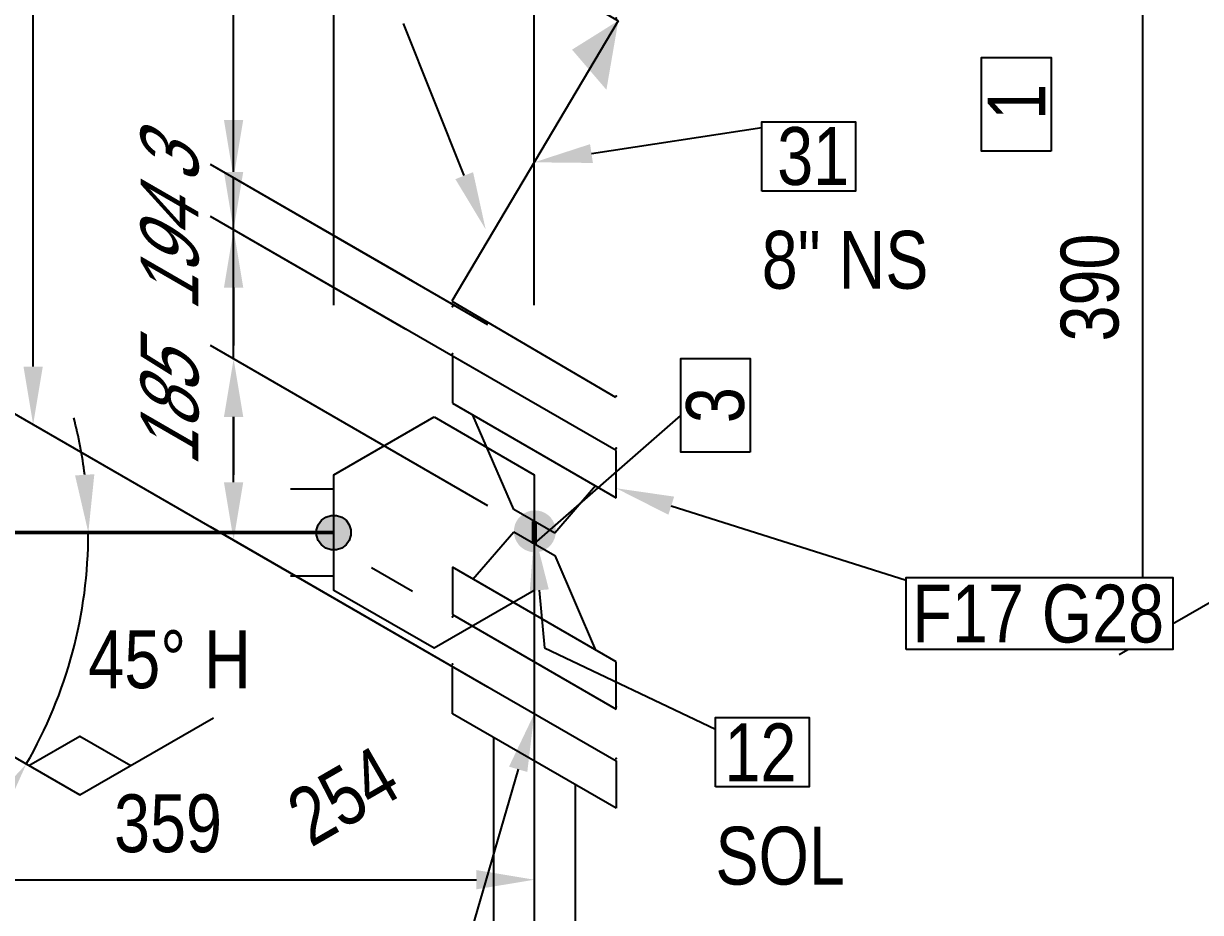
# Model space of a CAD drawing. Header units: millimetres. Extents: x 0 to 594, y 0 to 420.
# Drawn here: x 205.3 to 256.2, y 147.1 to 185.5 of the extents above; entities that cross this region are included whole.
import ezdxf
from ezdxf import colors
from ezdxf.entities.mleader import LeaderData, LeaderLine
from ezdxf.enums import TextEntityAlignment as Align
from ezdxf.math import Vec2, Vec3

# ---------------------------------------------------------------- set-up
doc = ezdxf.new("R2010")
doc.units = ezdxf.units.MM
doc.header["$LTSCALE"] = 0.25
doc.linetypes.add('CENTER', pattern=[50.8, 31.75, -6.35, 6.35, -6.35])
doc.linetypes.add('DASHED2', pattern=[9.525, 6.35, -3.175])
for name, color, linetype in [('기울이기 상자', 7, 'Continuous'), ('기호', 4, 'Continuous'), ('밸브', 4, 'Continuous'), ('연속', 7, 'DASHED2'), ('열 추적 선', 7, 'CENTER'), ('용접', 1, 'Continuous'), ('주석', 7, 'Continuous'), ('치수', 1, 'Continuous')]:
    doc.layers.add(name, color=color, linetype=linetype)
doc.layers.add('파이프', color=3, linetype='Continuous', lineweight=70)
doc.layers.add('파이프 작은 보어', color=30, linetype='Continuous', lineweight=50)
doc.styles.add('AdskIsoAnnotation', font='arial.ttf', dxfattribs={"width": 0.8, "height": 1})
doc.styles.add('AdskIsoMetric', font='arial.ttf', dxfattribs={"width": 0.8, "height": 2.5})
doc.styles.add('AdskIsoMetric-30', font='arial.ttf', dxfattribs={"width": 0.8, "height": 2.5})
doc.styles.add('AdskIsoMetric30', font='arial.ttf', dxfattribs={"width": 0.8, "oblique": 30, "height": 2.5})
doc.styles.get("Standard").update_dxf_attribs({"font": 'arial.ttf'})
doc.dimstyles.new('AdskIsoMetric', dxfattribs={"dimtxt": 2.5, "dimasz": 2.5, "dimexe": 1, "dimexo": 2, "dimgap": 0.8, "dimtad": 1, "dimdec": 0, "dimrnd": 1, "dimzin": 0, "dimdsep": 46, "dimtxsty": 'AdskIsoMetric', "dimcen": 0, "dimclrt": 7, "dimadec": 0, "dimazin": 0, "dimtfac": 1, "dimtdec": 0, "dimtmove": 1, "dimatfit": 3, "dimfxl": 0, "dimfrac": 2, "dimtolj": 1, "dimtzin": 0, "dimarcsym": 0})

# ---------------------------------------------------------------- blocks, each defined once
blk = doc.blocks.new('끝 장비-1-IsoLeft')
at = {"color": 0, "linetype": 'ByBlock', "lineweight": -2, "extrusion": (0, 0.816497, 0.57735)}
for p, q in [((0, 0.1021), (-0.4419, 0.3572)), ((-0.1768, 0), (-0.6187, 0.2552)), ((-0.2652, -0.051), (0.0884, 0.1531)), ((0.0884, 0.1531), (0.1768, 0.1021)), ((0.1768, 0.1021), (-0.1768, -0.1021)), ((-0.1768, -0.1021), (-0.2652, -0.051))]:
    blk.add_line(p, q, dxfattribs=at)
blk = doc.blocks.new('화살표된 체크 밸브-2-Iso2DSkew180')
h = blk.add_hatch(color=256)
h.paths.add_polyline_path([(2.374, 4), (3.117, 3.133), (3.632, 6.12)], flags=0)
h.paths.add_polyline_path([(1.631, 4.867), (2.374, 4), (3.632, 6.12)], flags=0)
at = {"color": 0, "extrusion": (-0.707107, -0.408248, 0.57735)}
for p, q in [((-3.444, 10.262), (3.627, 6.112)), ((3.627, 6.112), (-3.561, -6)), ((-3.561, -6), (3.51, -10.15))]:
    blk.add_line(p, q, dxfattribs=at)
blk = doc.blocks.new('개스킷-1-IsoLeft')
at = {"color": 0, "linetype": 'ByBlock', "lineweight": -2}
for p in [(0.1238, 0.1326), (0.221, 0.0765), (-0.221, -0.0765), (-0.1326, -0.1276)]:
    blk.add_point(p, dxfattribs=at)
blk = doc.blocks.new('플랜지WN-1-IsoLeft')
at = {"color": 0, "linetype": 'ByBlock', "lineweight": -2, "extrusion": (0, 0.816497, 0.57735)}
for p, q in [((0.1989, 0.0893), (-0.1547, -0.1148)), ((-0.1547, 0.0383), (-0.0663, 0.0893)), ((-0.0663, 0.0893), (0.1547, 0.0638)), ((0.2873, 0.0383), (0.1989, 0.0893)), ((-0.1105, -0.0893), (-0.1547, 0.0383)), ((-0.0663, -0.1659), (0.2873, 0.0383)), ((-0.1547, -0.1148), (-0.0663, -0.1659))]:
    blk.add_line(p, q, dxfattribs=at)
blk = doc.blocks.new('*D148')
at = {"layer": 'Defpoints', "color": 0}
for p in [(188.108, 163.499), (208.108, 163.499), (206.902, 156.659), (205.429, 153.499)]:
    blk.add_point(p, dxfattribs=at)
at = {"layer": '치수', "color": 0, "lineweight": -2}
for start, end in [(7.1666, 14.3333), (330, 360), (315.6667, 322.8334)]:
    blk.add_arc((188.108, 163.499), 20, start, end, dxfattribs=at)
at = {"layer": '치수', "color": 0}
for points in [[(208.368, 166.02), (207.536, 165.968), (208.108, 163.499)], [(203.699, 151.647), (204.393, 151.186), (205.429, 153.499)]]:
    blk.add_solid(points, dxfattribs=at)
at = {"layer": '치수', "color": 7, "insert": (211.618, 158.006), "char_height": 2.5, "attachment_point": 5, "style": 'AdskIsoMetric'}
blk.add_mtext('\\A1;45° H', dxfattribs=at)
blk = doc.blocks.new('*D93')
at = {"layer": 'Defpoints', "color": 0}
for p in [(266.64, 199.505), (266.64, 166.287), (253.65, 158.787)]:
    blk.add_point(p, dxfattribs=at)
at = {"layer": '치수', "color": 0, "lineweight": -2}
for p, q in [((264.64, 198.35), (252.65, 191.428)), ((253.65, 189.505), (253.65, 161.287)), ((264.64, 165.132), (252.65, 158.209))]:
    blk.add_line(p, q, dxfattribs=at)
at = {"layer": '치수', "color": 0}
for points in [[(253.233, 189.505), (254.067, 189.505), (253.65, 192.005)], [(253.233, 161.287), (254.067, 161.287), (253.65, 158.787)]]:
    blk.add_solid(points, dxfattribs=at)
at = {"layer": '치수', "color": 7, "insert": (251.384, 174.087), "char_height": 2.5, "attachment_point": 5, "rotation": 90, "style": 'AdskIsoMetric-30'}
blk.add_mtext('\\A1;390', dxfattribs=at)
blk = doc.blocks.new('*D95')
at = {"layer": 'Defpoints', "color": 0}
for p in [(188.108, 163.499), (227.374, 163.499), (227.374, 148.499)]:
    blk.add_point(p, dxfattribs=at)
at = {"layer": '치수', "color": 0, "lineweight": -2}
for p, q in [((188.108, 161.499), (188.108, 147.499)), ((227.374, 161.499), (227.374, 147.499)), ((190.608, 148.499), (224.874, 148.499))]:
    blk.add_line(p, q, dxfattribs=at)
at = {"layer": '치수', "color": 0}
for points in [[(190.608, 148.916), (190.608, 148.083), (188.108, 148.499)], [(224.874, 148.916), (224.874, 148.083), (227.374, 148.499)]]:
    blk.add_solid(points, dxfattribs=at)
at = {"layer": '치수', "color": 7, "insert": (211.551, 150.92), "char_height": 2.5, "attachment_point": 5, "style": 'AdskIsoMetric'}
blk.add_mtext('\\A1;359', dxfattribs=at)
blk = doc.blocks.new('*D110')
at = {"layer": 'Defpoints', "color": 0}
for p in [(218.714, 186.327), (218.714, 171.327), (227.374, 171.327)]:
    blk.add_point(p, dxfattribs=at)
at = {"layer": '치수', "color": 0, "lineweight": -2}
for p, q in [((218.714, 173.327), (218.714, 187.327)), ((227.374, 173.327), (227.374, 187.327)), ((224.874, 186.327), (221.214, 186.327))]:
    blk.add_line(p, q, dxfattribs=at)
at = {"layer": '치수', "color": 0}
for points in [[(221.214, 186.744), (221.214, 185.911), (218.714, 186.327)], [(224.874, 186.744), (224.874, 185.911), (227.374, 186.327)]]:
    blk.add_solid(points, dxfattribs=at)
at = {"layer": '치수', "color": 7, "insert": (221.012, 188.726), "char_height": 2.5, "attachment_point": 5, "style": 'AdskIsoMetric'}
blk.add_mtext('\\A1;124', dxfattribs=at)
blk = doc.blocks.new('*D121')
at = {"layer": 'Defpoints', "color": 0}
for p in [(214.384, 170.999), (227.374, 163.499), (227.374, 155.671)]:
    blk.add_point(p, dxfattribs=at)
at = {"layer": '치수', "color": 0, "lineweight": -2}
for p, q in [((225.374, 164.654), (213.384, 171.577)), ((214.384, 165.671), (214.384, 168.499)), ((225.374, 156.826), (213.384, 163.748))]:
    blk.add_line(p, q, dxfattribs=at)
at = {"layer": '치수', "color": 0}
for points in [[(213.967, 168.499), (214.801, 168.499), (214.384, 170.999)], [(213.967, 165.671), (214.801, 165.671), (214.384, 163.171)]]:
    blk.add_solid(points, dxfattribs=at)
at = {"layer": '치수', "color": 7, "insert": (211.634, 168.673), "char_height": 2.5, "attachment_point": 5, "rotation": 90, "style": 'AdskIsoMetric30'}
blk.add_mtext('\\A1;185', dxfattribs=at)
blk = doc.blocks.new('개스킷 해치 표식-1-IsoLeft')
at = {"linetype": 'ByBlock', "lineweight": -2, "extrusion": (0, 0.816497, 0.57735)}
blk.add_line((0, 0), (-0.0884, -0.051), dxfattribs=at)
blk = doc.blocks.new('*D122')
at = {"layer": 'Defpoints', "color": 0}
for p in [(214.384, 176.584), (223.839, 171.126), (227.374, 163.499)]:
    blk.add_point(p, dxfattribs=at)
at = {"layer": '치수', "color": 0, "lineweight": -2}
for p, q in [((214.384, 179.084), (214.384, 181.584)), ((221.839, 172.28), (213.384, 177.162)), ((214.384, 170.999), (214.384, 176.584)), ((225.374, 164.654), (213.384, 171.577)), ((214.384, 168.499), (214.384, 165.999))]:
    blk.add_line(p, q, dxfattribs=at)
at = {"layer": '치수', "color": 0}
for points in [[(213.967, 179.084), (214.801, 179.084), (214.384, 176.584)], [(213.967, 168.499), (214.801, 168.499), (214.384, 170.999)]]:
    blk.add_solid(points, dxfattribs=at)
at = {"layer": '치수', "color": 7, "insert": (211.634, 175.379), "char_height": 2.5, "attachment_point": 5, "rotation": 90, "style": 'AdskIsoMetric30'}
blk.add_mtext('\\A1;194', dxfattribs=at)
blk = doc.blocks.new('*D123')
at = {"layer": 'Defpoints', "color": 0}
for p in [(214.384, 178.827), (227.374, 171.327), (227.374, 169.084)]:
    blk.add_point(p, dxfattribs=at)
at = {"layer": '치수', "color": 0, "lineweight": -2}
for p, q in [((214.384, 181.327), (214.384, 183.827)), ((225.374, 172.482), (213.384, 179.405)), ((214.384, 176.584), (214.384, 178.827)), ((225.374, 170.239), (213.384, 177.162)), ((214.384, 174.084), (214.384, 171.584))]:
    blk.add_line(p, q, dxfattribs=at)
at = {"layer": '치수', "color": 0}
for points in [[(213.967, 181.327), (214.801, 181.327), (214.384, 178.827)], [(213.967, 174.084), (214.801, 174.084), (214.384, 176.584)]]:
    blk.add_solid(points, dxfattribs=at)
at = {"layer": '치수', "color": 7, "insert": (211.634, 179.293), "char_height": 2.5, "attachment_point": 5, "rotation": 90, "style": 'AdskIsoMetric30'}
blk.add_mtext('\\A1;3', dxfattribs=at)
blk = doc.blocks.new('*D124')
at = {"layer": 'Defpoints', "color": 0}
for p in [(214.384, 197.411), (223.839, 191.952), (223.802, 173.39)]:
    blk.add_point(p, dxfattribs=at)
at = {"layer": '치수', "color": 0, "lineweight": -2}
for p, q in [((221.839, 193.107), (213.384, 197.989)), ((214.384, 181.327), (214.384, 194.911)), ((221.802, 174.545), (213.384, 179.405))]:
    blk.add_line(p, q, dxfattribs=at)
at = {"layer": '치수', "color": 0}
for points in [[(213.967, 194.911), (214.801, 194.911), (214.384, 197.411)], [(213.967, 181.327), (214.801, 181.327), (214.384, 178.827)]]:
    blk.add_solid(points, dxfattribs=at)
at = {"layer": '치수', "color": 7, "insert": (212.117, 189.428), "char_height": 2.5, "attachment_point": 5, "rotation": 90, "style": 'AdskIsoMetric30'}
blk.add_mtext('\\A1;498', dxfattribs=at)
blk = doc.blocks.new('*D129')
at = {"layer": 'Defpoints', "color": 0}
for p in [(205.724, 273.236), (227.374, 260.736), (227.374, 155.671)]:
    blk.add_point(p, dxfattribs=at)
at = {"layer": '치수', "color": 0, "lineweight": -2}
for p, q in [((225.374, 261.891), (204.724, 273.813)), ((205.724, 170.671), (205.724, 270.736)), ((225.374, 156.826), (204.724, 168.748))]:
    blk.add_line(p, q, dxfattribs=at)
at = {"layer": '치수', "color": 0}
for points in [[(205.307, 270.736), (206.14, 270.736), (205.724, 273.236)], [(205.307, 170.671), (206.14, 170.671), (205.724, 168.171)]]:
    blk.add_solid(points, dxfattribs=at)
at = {"layer": '치수', "color": 7, "insert": (203.457, 222.012), "char_height": 2.5, "attachment_point": 5, "rotation": 90, "style": 'AdskIsoMetric30'}
blk.add_mtext('\\A1;1885', dxfattribs=at)
blk = doc.blocks.new('*D138')
at = {"layer": 'Defpoints', "color": 0}
for p in [(188.108, 163.499), (207.74, 152.164), (207.741, 152.164)]:
    blk.add_point(p, dxfattribs=at)
at = {"layer": '치수', "color": 7, "insert": (194.601, 153.119), "char_height": 2.5, "attachment_point": 5, "rotation": 330, "style": 'AdskIsoMetric30'}
blk.add_mtext('\\A1;254', dxfattribs=at)
blk = doc.blocks.new('*D139')
at = {"layer": 'Defpoints', "color": 0}
for p in [(227.374, 163.499), (227.375, 163.499), (207.741, 152.164)]:
    blk.add_point(p, dxfattribs=at)
at = {"layer": '치수', "color": 7, "insert": (219.122, 152.103), "char_height": 2.5, "attachment_point": 5, "rotation": 30, "style": 'AdskIsoMetric-30'}
blk.add_mtext('\\A1;254', dxfattribs=at)
blk = doc.blocks.new('Olet1')
at = {"color": 0, "linetype": 'ByBlock', "lineweight": -2}
blk.add_lwpolyline([(-0.25, 0.2165), (-0.125, 0), (0.125, 0), (0.25, 0.2165), (0.125, 0.433), (-0.125, 0.433)], close=True, dxfattribs=at)
blk = doc.blocks.new('SocketWeld')
at = {"linetype": 'ByBlock', "lineweight": -2}
h = blk.add_hatch(color=0, dxfattribs=at)
h.dxf.hatch_style = 1
h.paths.add_polyline_path([(-0.0078, 0.0494), (-0.0227, 0.0446), (-0.0354, 0.0354), (-0.0446, 0.0227), (-0.0494, 0.0078), (-0.0494, -0.0078), (-0.0446, -0.0227), (-0.0354, -0.0354), (-0.0227, -0.0446), (-0.0078, -0.0494), (0.0078, -0.0494), (0.0227, -0.0446), (0.0354, -0.0354), (0.0446, -0.0227), (0.0494, -0.0078), (0.0494, 0.0078), (0.0446, 0.0227), (0.0354, 0.0354), (0.0227, 0.0446), (0.0078, 0.0494)])
at = {"color": 0, "linetype": 'ByBlock', "lineweight": -2}
blk.add_lwpolyline([(0.125, -0.125), (0, -0.125), (0, 0.125), (0.125, 0.125)], dxfattribs=at)
blk.add_lwpolyline([(-0.0078, 0.0494), (-0.0227, 0.0446), (-0.0354, 0.0354), (-0.0446, 0.0227), (-0.0494, 0.0078), (-0.0494, -0.0078), (-0.0446, -0.0227), (-0.0354, -0.0354), (-0.0227, -0.0446), (-0.0078, -0.0494), (0.0078, -0.0494), (0.0227, -0.0446), (0.0354, -0.0354), (0.0446, -0.0227), (0.0494, -0.0078), (0.0494, 0.0078), (0.0446, 0.0227), (0.0354, 0.0354), (0.0227, 0.0446), (0.0078, 0.0494)], close=True, dxfattribs=at)
blk = doc.blocks.new('Buttweld')
at = {"lineweight": -2}
blk.add_hatch(color=0, dxfattribs=at).paths.add_polyline_path([(0.044, -0.0026), (0.0433, 0.0053), (0.0413, 0.0129), (0.0379, 0.02), (0.0334, 0.0265), (0.0278, 0.0321), (0.0214, 0.0366), (0.0142, 0.0399), (0.0066, 0.042), (-0.0013, 0.0427), (-0.0091, 0.042), (-0.0168, 0.0399), (-0.0239, 0.0366), (-0.0304, 0.0321), (-0.036, 0.0265), (-0.0405, 0.02), (-0.0438, 0.0129), (-0.0459, 0.0053), (-0.0466, -0.0026), (-0.0459, -0.0105), (-0.0438, -0.0181), (-0.0405, -0.0252), (-0.036, -0.0317), (-0.0304, -0.0373), (-0.0239, -0.0418), (-0.0168, -0.0452), (-0.0091, -0.0472), (-0.0013, -0.0479), (0.0066, -0.0472), (0.0142, -0.0452), (0.0214, -0.0418), (0.0278, -0.0373), (0.0334, -0.0317), (0.0379, -0.0252), (0.0413, -0.0181), (0.0433, -0.0105)], is_closed=False, flags=0)
blk = doc.blocks.new('AnnoRect')
at = {"color": 0, "linetype": 'ByBlock', "lineweight": -2}
blk.add_wipeout([(-0.8095, -0.6), (-0.8095, 0.6), (0.8095, 0.6), (0.8095, -0.6)], dxfattribs=at)
blk.add_lwpolyline([(-0.8095, -0.6), (-0.8095, 0.6), (0.8095, 0.6), (0.8095, -0.6)], close=True, dxfattribs=at)
at = {"color": 0, "linetype": 'ByBlock', "lineweight": -2, "style": 'AdskIsoAnnotation', "width": 0.8}
blk.add_attdef('XX', text='', height=1, dxfattribs=at).set_placement((0, 0), align=Align.MIDDLE_CENTER)

msp = doc.modelspace()

# ---------------------------------------------------------------- linework, layer by layer
at = {"layer": '기울이기 상자', "extrusion": (3.6121e-16, -1.11266e-12, -1), "elevation": 0}
msp.add_lwpolyline([(-201.9647, 155.4992), (-207.7413, 152.1641), (-213.5179, 155.4992)], dxfattribs=at)
at = {"layer": '기울이기 상자', "color": 1, "extrusion": (3.6121e-16, -1.11266e-12, -1)}
msp.add_lwpolyline([(-205.5416, 153.4341), (-207.7413, 154.7041), (-209.941, 153.4341)], dxfattribs=at)
at = {"layer": '열 추적 선', "color": 1}
msp.add_line((227.3743, 153.6296), (227.3743, 118.1095), dxfattribs=at)
at = {"layer": '파이프'}
msp.add_lwpolyline([(227.3743, 163.9813), (227.3743, 163.0171)], dxfattribs=at)
at = {"layer": '파이프 작은 보어'}
msp.add_lwpolyline([(195.6083, 163.4992), (218.714, 163.4992)], dxfattribs=at)

# ---------------------------------------------------------------- block references
at = {"layer": '기호', "extrusion": (5.55112e-17, -2.66287e-13, -1), "xscale": 20, "yscale": 20, "zscale": 20, "rotation": 270.0000000000589}
msp.add_blockref('Olet1', (-227.3743, 163.4992), dxfattribs=at)
at = {"layer": '밸브', "xscale": 20, "yscale": 20, "zscale": 20}
for name, p, rotation in [('개스킷-1-IsoLeft', (227.3743, 188.7897), 120), ('개스킷-1-IsoLeft', (227.3743, 170.2059), 300.0000000000001), ('플랜지WN-1-IsoLeft', (227.3743, 166.5328), 119.9999999999422), ('플랜지WN-1-IsoLeft', (227.3743, 160.4655), 299.9999999998844), ('개스킷-1-IsoLeft', (227.3743, 156.7924), 299.9999999998686)]:
    msp.add_blockref(name, p, dxfattribs=dict(at, rotation=rotation))
at = {"layer": '밸브'}
msp.add_blockref('화살표된 체크 밸브-2-Iso2DSkew180', (227.3743, 179.4978), dxfattribs=at)
at = {"layer": '연속', "xscale": 20, "yscale": 20, "zscale": 20, "rotation": 120.0000000000196}
msp.add_blockref('끝 장비-1-IsoLeft', (227.3743, 155.6709), dxfattribs=at)
at = {"layer": '용접', "extrusion": (4.22019e-07, -2.66398e-13, -1), "xscale": 15, "yscale": 15, "zscale": 15}
msp.add_blockref('SocketWeld', (-218.714, 163.4992, 0.0001), dxfattribs=at)
at = {"layer": '용접', "xscale": 20, "yscale": 20, "zscale": 20, "rotation": 179.9999593761616}
msp.add_blockref('Buttweld', (227.3743, 163.4992), dxfattribs=at)
at = {"layer": '치수', "xscale": 20, "yscale": 20, "zscale": 20}
for p, rotation in [((222.1067, 174.3687), 299.9999999999214), ((222.1067, 160.9552), 299.9999999999591), ((222.1067, 160.9552), 299.9999999999371)]:
    msp.add_blockref('개스킷 해치 표식-1-IsoLeft', p, dxfattribs=dict(at, rotation=rotation))

# ---------------------------------------------------------------- texts
at = {"layer": '주석', "char_height": 2.5, "attachment_point": 7, "style": 'AdskIsoAnnotation'}
for s, insert in [('{\\Q0;8" NS}', (237.2013, 174)), ('{\\Q0;SOL}', (235.2013, 148.2536))]:
    msp.add_mtext(s, dxfattribs=dict(at, insert=insert))

# ---------------------------------------------------------------- dimensions: what is measured, and where the dimension line sits
at = {"layer": '치수'}
for base, p1, p2, angle, text, override, picture, middle in [((205.7237, 273.2358), (227.3743, 155.6709), (227.3743, 260.7358), 90, '1885', {"dimtad": 0, "dimlfac": 17.939401, "dimtxsty": 'AdskIsoMetric30', "dimse1": 0, "dimse2": 0, "dimsd1": 0, "dimsd2": 0, "dimtmove": 1}, '*D129', (203.4565, 222.0123)), ((253.6499, 158.7866), (266.6403, 199.505), (266.6403, 166.2866), 270, '390', {"dimtad": 0, "dimlfac": 11.751549, "dimtxsty": 'AdskIsoMetric-30', "dimse1": 0, "dimse2": 0, "dimsd1": 0, "dimsd2": 0, "dimtmove": 1}, '*D93', (251.3836, 174.0873)), ((214.3839, 197.4112), (223.8017, 173.3901), (223.8388, 191.9525), 90, '498', {"dimtad": 0, "dimlfac": 26.854083, "dimtxsty": 'AdskIsoMetric30', "dimse1": 0, "dimse2": 0, "dimsd1": 0, "dimsd2": 0, "dimtmove": 1}, '*D124', (212.1168, 189.4283)), ((218.714, 186.3275), (227.3743, 171.3275), (218.714, 171.3275), 180, '124', {"dimtad": 0, "dimlfac": 14.29808, "dimtxsty": 'AdskIsoMetric', "dimse1": 0, "dimse2": 0, "dimsd1": 0, "dimsd2": 0, "dimtmove": 1}, '*D110', (221.0122, 188.7256)), ((214.3839, 178.8275), (227.3743, 169.0844), (227.3743, 171.3275), 90, '3', {"dimtad": 0, "dimlfac": 1.415439, "dimtxsty": 'AdskIsoMetric30', "dimse1": 0, "dimse2": 0, "dimsd1": 0, "dimsd2": 0, "dimtmove": 1}, '*D123', (211.6343, 179.2934)), ((214.3839, 176.5844), (227.3743, 163.4992), (223.8388, 171.1256), 90, '194', {"dimtad": 0, "dimlfac": 25.434206, "dimtxsty": 'AdskIsoMetric30', "dimse1": 0, "dimse2": 0, "dimsd1": 0, "dimsd2": 0, "dimtmove": 1}, '*D122', (211.6343, 175.3793)), ((214.3839, 170.9992), (227.3743, 155.6709), (227.3743, 163.4992), 90, '185', {"dimtad": 0, "dimlfac": 23.652083, "dimtxsty": 'AdskIsoMetric30', "dimse1": 0, "dimse2": 0, "dimsd1": 0, "dimsd2": 0, "dimtmove": 1}, '*D121', (211.6343, 168.6725)), ((227.3743, 148.4992), (188.1083, 163.4992), (227.3743, 163.4992), 359.99996, '359', {"dimtad": 0, "dimlfac": 9.154369, "dimtxsty": 'AdskIsoMetric', "dimse1": 0, "dimse2": 0, "dimsd1": 0, "dimsd2": 0, "dimtmove": 1}, '*D95', (211.5513, 150.9195)), ((207.7404, 152.1636), (188.1083, 163.4992), (207.7413, 152.1641), 330, '254', {"dimtad": 0, "dimlfac": 11.211761, "dimtxsty": 'AdskIsoMetric30', "dimse1": 1, "dimse2": 1, "dimsd1": 1, "dimsd2": 1, "dimtmove": 2}, '*D138', (194.6012, 153.1188)), ((227.3752, 163.4987), (207.7413, 152.1641), (227.3743, 163.4992), 29.99998, '254', {"dimtad": 0, "dimlfac": 11.211775, "dimtxsty": 'AdskIsoMetric-30', "dimse1": 1, "dimse2": 1, "dimsd1": 1, "dimsd2": 1, "dimtmove": 2}, '*D139', (219.1217, 152.1027))]:
    dim = msp.add_linear_dim(base=base, p1=p1, p2=p2, angle=angle, text=text, dimstyle='AdskIsoMetric', override=override, dxfattribs=at)
    dim.commit()
    dim.dimension.update_dxf_attribs({"geometry": picture, "text_midpoint": middle, "dimtype": 160})
dim = msp.add_angular_dim_3p(base=(206.9022, 156.6588), center=(188.1083, 163.4992), p1=(205.4288, 153.4992), p2=(208.1083, 163.4992), text='45° H', dimstyle='AdskIsoMetric', override={"dimexe": 20, "dimexo": 0, "dimtad": 1, "dimtih": 0, "dimse1": 1, "dimse2": 1, "dimsd1": 0, "dimsd2": 0}, dxfattribs=at)
dim.commit()
dim.dimension.update_dxf_attribs({"geometry": '*D148', "text_midpoint": (211.6176, 158.0056), "dimtype": 165})

# ---------------------------------------------------------------- leaders
at = {"layer": '주석'}
ml = msp.add_multileader_mtext('Standard', dxfattribs=at)
ml.set_content('')
ml.set_leader_properties()
ml.build(insert=Vec2(0, 0))
ml.multileader.update_dxf_attribs({"dogleg_length": 0, "arrow_head_size": 2.5})
ctx = ml.context
ctx.base_point, ctx.arrow_head_size, ctx.plane_origin = Vec3(221.73, 185.4939), 2.5, Vec3(53.2013, 0)
notes = []
notes.append((ctx, [(0, (1, 1, 0), (221.73, 185.4939), (-1, 0), 0, [(0, [(225.2743, 176.5982)], 0, [])])]))
ctx.mtext, ml.multileader.dxf.content_type = None, 0
ml = msp.add_multileader_mtext('Standard', dxfattribs=at)
ml.set_content('')
ml.set_leader_properties()
ml.build(insert=Vec2(0, 0))
ml.multileader.update_dxf_attribs({"dogleg_length": 0, "arrow_head_size": 2.5})
ctx = ml.context
ctx.base_point, ctx.arrow_head_size, ctx.plane_origin = Vec3(237.2013, 181), 2.5, Vec3(53.2013, 0)
notes.append((ctx, [(0, (1, 1, 0), (237.2013, 181), (-1, 0), 0, [(0, [(227.3743, 179.4978)], 0, [])])]))
ctx.mtext, ml.multileader.dxf.content_type = None, 0
ml = msp.add_multileader_mtext('Standard', dxfattribs=at)
ml.set_content('')
ml.set_leader_properties()
ml.build(insert=Vec2(0, 0))
ml.multileader.update_dxf_attribs({"dogleg_length": 0, "arrow_head_size": 0})
ctx = ml.context
ctx.base_point, ctx.arrow_head_size, ctx.plane_origin = Vec3(233.7014, 168.5618), 0, Vec3(53.2013, 0)
notes.append((ctx, [(0, (1, 1, 0), (233.7014, 168.5618), (-1, 0), 0, [(0, [(227.3743, 163.0171)], 0, [])])]))
ctx.mtext, ml.multileader.dxf.content_type = None, 0
ml = msp.add_multileader_mtext('Standard', dxfattribs=at)
ml.set_content('')
ml.set_leader_properties()
ml.build(insert=Vec2(0, 0))
ml.multileader.update_dxf_attribs({"dogleg_length": 0, "arrow_head_size": 2.5})
ctx = ml.context
ctx.base_point, ctx.arrow_head_size, ctx.plane_origin = Vec3(243.4429, 161.4489), 2.5, Vec3(53.2013, 0)
notes.append((ctx, [(0, (1, 1, 0), (243.4429, 161.4489), (-1, 0), 0, [(0, [(230.9098, 165.4142)], 0, [])])]))
ctx.mtext, ml.multileader.dxf.content_type = None, 0
ml = msp.add_multileader_mtext('Standard', dxfattribs=at)
ml.set_content('')
ml.set_leader_properties()
ml.build(insert=Vec2(0, 0))
ml.multileader.update_dxf_attribs({"dogleg_length": 0, "arrow_head_size": 2.5})
ctx = ml.context
ctx.base_point, ctx.arrow_head_size, ctx.plane_origin = Vec3(235.2013, 155), 2.5, Vec3(53.2013, 0)
notes.append((ctx, [(0, (1, 1, 0), (235.2013, 155), (-1, 0), 0, [(0, [(227.3743, 163.4992), (227.8101, 158.5182)], 0, [])])]))
ctx.mtext, ml.multileader.dxf.content_type = None, 0
ml = msp.add_multileader_mtext('Standard', dxfattribs=at)
ml.set_content('')
ml.set_leader_properties()
ml.build(insert=Vec2(0, 0))
ml.multileader.update_dxf_attribs({"dogleg_length": 3.0619, "arrow_head_size": 2.5})
ctx = ml.context
ctx.base_point, ctx.arrow_head_size, ctx.plane_origin = Vec3(209.2047, 103.5866), 2.5, Vec3(53.2013, 0)
notes.append((ctx, [(1, (1, 1, 0), (212.2666, 103.5866), (-1, 0), 3.0619, [(0, [(227.3743, 155.6709)], 0, [])])]))
ctx.mtext, ml.multileader.dxf.content_type = None, 0
for ctx, leaders in notes:
    for number, flags, end, landing, length, lines in leaders:
        leader = LeaderData()
        leader.index, (leader.has_last_leader_line, leader.has_dogleg_vector, leader.attachment_direction) = number, flags
        leader.last_leader_point, leader.dogleg_vector, leader.dogleg_length = Vec3(end), Vec3(landing), length
        for number, points, colour, breaks in lines:
            line = LeaderLine()
            line.index, line.vertices, line.color, line.breaks = number, Vec3.list(points), colors.encode_raw_color(colour), breaks
            leader.lines.append(line)
        ctx.leaders.append(leader)

# ---------------------------------------------------------------- next in the draw order: block references
ref = msp.add_blockref('AnnoRect', (248.2013, 182), dxfattribs=dict(at, xscale=2.500000000000001, yscale=2.500000000000001, zscale=2.500000000000001, rotation=90.00000000004438))
ref.add_attrib('XX_001', '1', (249.4565, 181.3274), dxfattribs={"layer": '0', "color": 0, "linetype": 'ByBlock', "lineweight": -2, "height": 2.5, "rotation": 90, "style": 'AdskIsoAnnotation', "width": 0.8})
ref = msp.add_blockref('AnnoRect', (239.2251, 179.7519), dxfattribs=dict(at, xscale=2.5, yscale=2.5, zscale=2.5))
ref.add_attrib('XX_001', '31', (237.8691, 178.519), dxfattribs={"layer": '0', "color": 0, "linetype": 'ByBlock', "lineweight": -2, "height": 2.5, "style": 'AdskIsoAnnotation', "width": 0.8})
ref = msp.add_blockref('AnnoRect', (235.2013, 169), dxfattribs=dict(at, xscale=2.5, yscale=2.5, zscale=2.5, rotation=89.99999999993265))
ref.add_attrib('XX_001', '3', (236.4343, 168.2278), dxfattribs={"layer": '0', "color": 0, "linetype": 'ByBlock', "lineweight": -2, "height": 2.5, "rotation": 90, "style": 'AdskIsoAnnotation', "width": 0.8})
ref = msp.add_blockref('AnnoRect', (249.2013, 160), dxfattribs=dict(at, xscale=7.113468634686347, yscale=2.585266030013643, zscale=2.5))
ref.add_attrib('XX_001', 'F17 G28', (243.7123, 158.75), dxfattribs={"layer": '0', "color": 0, "linetype": 'ByBlock', "lineweight": -2, "height": 2.5, "style": 'AdskIsoAnnotation', "width": 0.8})
ref = msp.add_blockref('AnnoRect', (237.2251, 154.0073), dxfattribs=dict(at, xscale=2.5, yscale=2.5, zscale=2.5))
ref.add_attrib('XX_001', '12', (235.5928, 152.7521), dxfattribs={"layer": '0', "color": 0, "linetype": 'ByBlock', "lineweight": -2, "height": 2.5, "style": 'AdskIsoAnnotation', "width": 0.8})

doc.saveas('drawing.dxf')
